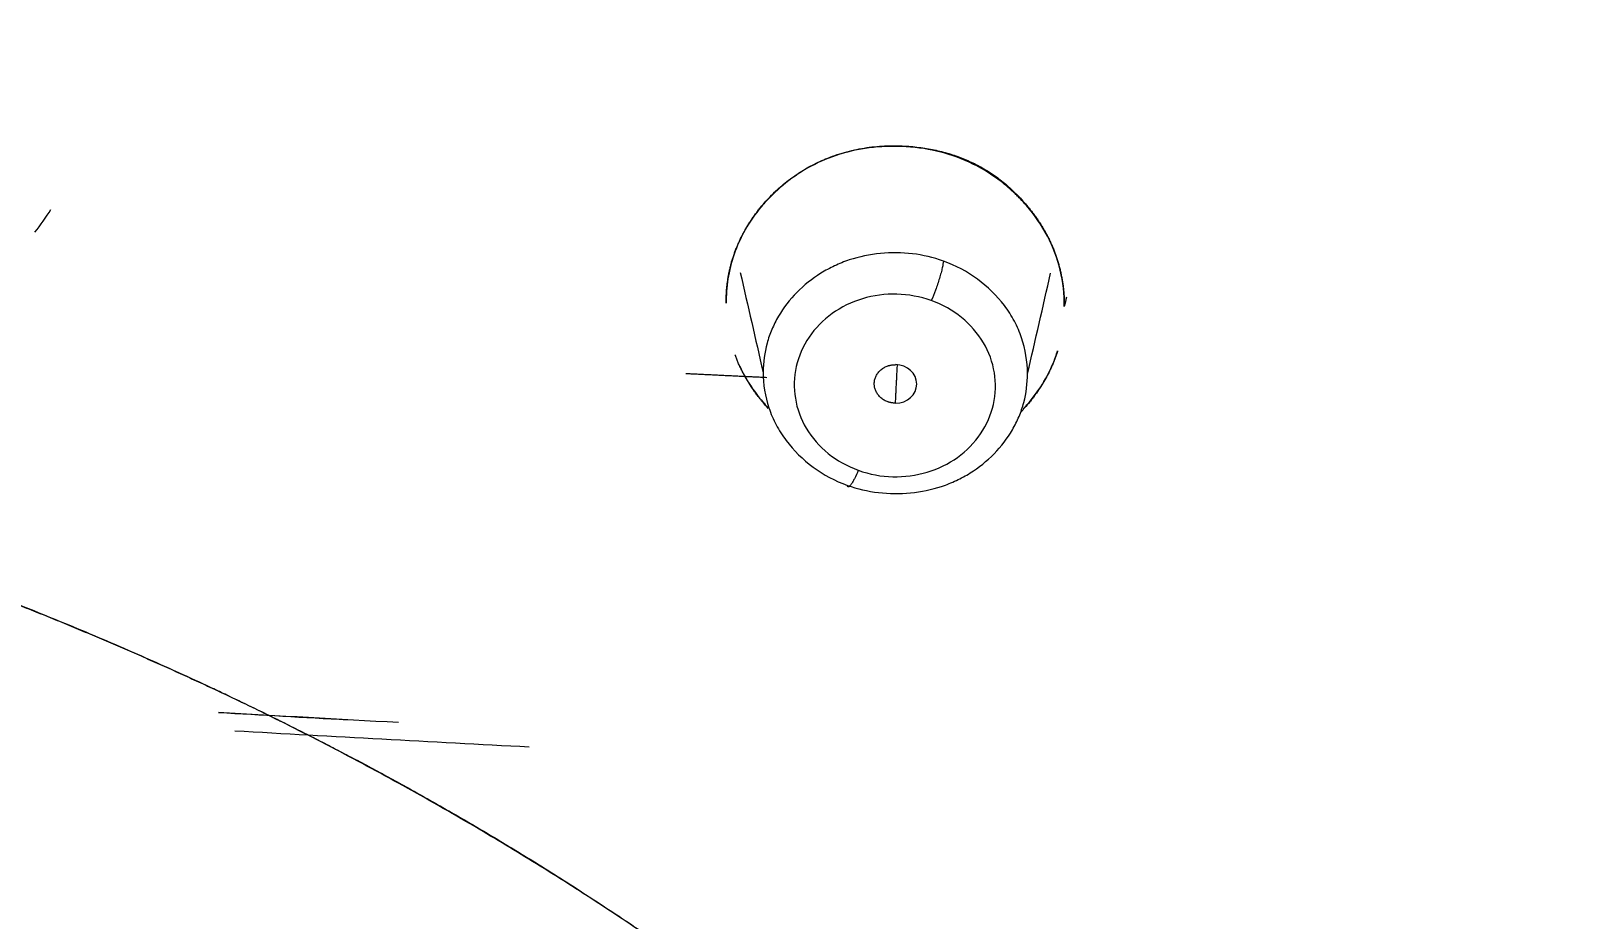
# Model space of a CAD drawing. Header units: millimetres. Extents: x 8883 to 11259, y -10160 to -6800.
# Drawn here: x 9707.23 to 9721.85, y -8427.36 to -8418.98 of the extents above; entities that cross this region are included whole.
import ezdxf

# ---------------------------------------------------------------- set-up
doc = ezdxf.new("R2010")
doc.units = ezdxf.units.MM
doc.layers.add('DIM', color=5, linetype='Continuous', lineweight=13)
doc.styles.add('ARIAL', font='arial.ttf')
doc.dimstyles.get("Standard").update_dxf_attribs({"dimtxt": 15, "dimasz": 15, "dimexe": 0.18, "dimexo": 0.0625, "dimgap": 4, "dimtad": 0, "dimdec": 1, "dimdsep": 46, "dimtxsty": 'ARIAL', "dimcen": 0, "dimclrd": 5, "dimclre": 5, "dimclrt": 5, "dimadec": 0, "dimazin": 0, "dimtfac": 1, "dimtdec": 1, "dimtofl": 0, "dimtmove": 0, "dimatfit": 3, "dimfxl": 1, "dimtolj": 1, "dimtzin": 0, "dimarcsym": 0})

# ---------------------------------------------------------------- blocks, each defined once
blk = doc.blocks.new('*D185')
at = {"layer": 'Defpoints', "color": 0, "transparency": 16777216}
for p in [(9678.596, -7626.145), (9989.37, -9683.127), (10114.894, -9683.127)]:
    blk.add_point(p, dxfattribs=at)
at = {"layer": 'DIM', "color": 5, "lineweight": -2, "transparency": 16777216}
for p, q in [((9678.658, -7626.145), (10115.074, -7626.145)), ((10114.894, -7644.145), (10114.894, -8614.508)), ((10114.894, -9665.127), (10114.894, -8694.764)), ((9989.433, -9683.127), (10115.074, -9683.127))]:
    blk.add_line(p, q, dxfattribs=at)
at = {"layer": 'DIM', "color": 5, "transparency": 16777216}
for points in [[(10111.894, -7644.145), (10117.894, -7644.145), (10114.894, -7626.145)], [(10111.894, -9665.127), (10117.894, -9665.127), (10114.894, -9683.127)]]:
    blk.add_solid(points, dxfattribs=at)
at = {"layer": 'DIM', "color": 5, "transparency": 16777216, "insert": (10114.894, -8654.636), "char_height": 18, "attachment_point": 5, "rotation": 90, "style": 'ARIAL'}
blk.add_mtext('\\A1;(2280)', dxfattribs=at)

msp = doc.modelspace()

# ---------------------------------------------------------------- linework, layer by layer
at = {"linetype": 'Continuous', "lineweight": 18}
for centre, major_axis, ratio, start_param, end_param in [((9705.539, -8419.681), (-2.156, 0), 0.924527, 2.497959, 2.627549), ((9715.387, -8422.309), (-0.2, 0.008), 0.907348, 1.60656, 4.74815), ((9735.112, -8041.335), (416.25, 0), 0.924527, 4.649613, 4.652532), ((9735.112, -8041.221), (416.55, 0), 0.924527, 4.650028, 4.656704)]:
    msp.add_ellipse(centre, major_axis=major_axis, ratio=ratio, start_param=start_param, end_param=end_param, dxfattribs=at)
for points, knots in [([(9682.795, -8417.958), (9682.932, -8419.729), (9683.715, -8422.861), (9686.025, -8427.063), (9690.177, -8430.178), (9695.183, -8431.675), (9700.092, -8432.697), (9703.611, -8433.602), (9706.066, -8434.479), (9708.019, -8435.337), (9710.293, -8436.703), (9712.941, -8439.107), (9715.407, -8442.969), (9717.179, -8448.35), (9718.09, -8455.146), (9718.301, -8460.119), (9718.236, -8462.829)], [0, 0, 0, 0, 0.083393, 0.158199, 0.225147, 0.318778, 0.391868, 0.452376, 0.482915, 0.510375, 0.549593, 0.605234, 0.67795, 0.768216, 0.875818, 1, 1, 1, 1]), ([(9713.788, -8421.547), (9713.788, -8421.541), (9713.788, -8421.529), (9713.788, -8421.51), (9713.789, -8421.491), (9713.79, -8421.472), (9713.791, -8421.454), (9713.792, -8421.435), (9713.793, -8421.417), (9713.795, -8421.399), (9713.797, -8421.38), (9713.799, -8421.362), (9713.802, -8421.344), (9713.804, -8421.326), (9713.807, -8421.308), (9713.81, -8421.29), (9713.814, -8421.272), (9713.817, -8421.254), (9713.821, -8421.236), (9713.825, -8421.218), (9713.829, -8421.201), (9713.834, -8421.183), (9713.838, -8421.166), (9713.843, -8421.148), (9713.849, -8421.131), (9713.854, -8421.114), (9713.86, -8421.096), (9713.866, -8421.079), (9713.872, -8421.062), (9713.878, -8421.045), (9713.885, -8421.028), (9713.892, -8421.011), (9713.899, -8420.994), (9713.906, -8420.978), (9713.914, -8420.961), (9713.921, -8420.944), (9713.929, -8420.928), (9713.938, -8420.911), (9713.946, -8420.895), (9713.955, -8420.879), (9713.964, -8420.863), (9713.973, -8420.846), (9713.982, -8420.83), (9713.992, -8420.814), (9714.002, -8420.798), (9714.012, -8420.783), (9714.022, -8420.767), (9714.033, -8420.751), (9714.044, -8420.735), (9714.055, -8420.72), (9714.066, -8420.704), (9714.077, -8420.689), (9714.089, -8420.674), (9714.101, -8420.658), (9714.142, -8420.608), (9714.215, -8420.526), (9714.329, -8420.421), (9714.453, -8420.328), (9714.586, -8420.249), (9714.736, -8420.178), (9714.905, -8420.119), (9715.061, -8420.085), (9715.187, -8420.068), (9715.282, -8420.061), (9715.379, -8420.059), (9715.468, -8420.062), (9715.551, -8420.068), (9715.626, -8420.077), (9715.699, -8420.088), (9715.77, -8420.102), (9715.84, -8420.119), (9715.908, -8420.139), (9715.974, -8420.161), (9716.038, -8420.186), (9716.101, -8420.214), (9716.162, -8420.244), (9716.221, -8420.277), (9716.279, -8420.313), (9716.335, -8420.351), (9716.389, -8420.392), (9716.442, -8420.435), (9716.493, -8420.482), (9716.542, -8420.531), (9716.59, -8420.582), (9716.636, -8420.636), (9716.675, -8420.684), (9716.705, -8420.726), (9716.729, -8420.76), (9716.752, -8420.794), (9716.774, -8420.829), (9716.794, -8420.864), (9716.814, -8420.899), (9716.832, -8420.934), (9716.849, -8420.97), (9716.865, -8421.006), (9716.881, -8421.042), (9716.895, -8421.079), (9716.907, -8421.115), (9716.919, -8421.152), (9716.93, -8421.19), (9716.94, -8421.227), (9716.948, -8421.265), (9716.956, -8421.303), (9716.963, -8421.341), (9716.968, -8421.38), (9716.973, -8421.419), (9716.976, -8421.458), (9716.979, -8421.497), (9716.98, -8421.537), (9716.98, -8421.564), (9716.98, -8421.577)], [0, 0, 0, 0, 0.003995, 0.007977, 0.011947, 0.015904, 0.019851, 0.023786, 0.027711, 0.031626, 0.035532, 0.039429, 0.043317, 0.047198, 0.051072, 0.054939, 0.058801, 0.062656, 0.066507, 0.070353, 0.074196, 0.078035, 0.081871, 0.085706, 0.089538, 0.09337, 0.097201, 0.101033, 0.104864, 0.108698, 0.112533, 0.11637, 0.12021, 0.124054, 0.127901, 0.131754, 0.135611, 0.139474, 0.143343, 0.147219, 0.151102, 0.154993, 0.158892, 0.1628, 0.166718, 0.170645, 0.174583, 0.178531, 0.182491, 0.186463, 0.190448, 0.194445, 0.198455, 0.20248, 0.206518, 0.238954, 0.270738, 0.302121, 0.333365, 0.364737, 0.402662, 0.440748, 0.459776, 0.478814, 0.497922, 0.51716, 0.532413, 0.547377, 0.562076, 0.576537, 0.590789, 0.604861, 0.618782, 0.632586, 0.646303, 0.659967, 0.673612, 0.687269, 0.700972, 0.714752, 0.728642, 0.742671, 0.756868, 0.771261, 0.785877, 0.800738, 0.809406, 0.817997, 0.826519, 0.834977, 0.843376, 0.851723, 0.860025, 0.868286, 0.876513, 0.884713, 0.892892, 0.901056, 0.909211, 0.917363, 0.925518, 0.933682, 0.941861, 0.95006, 0.958287, 0.966545, 0.97484, 0.983177, 0.991562, 1, 1, 1, 1]), ([(9716.98, -8421.577), (9716.981, -8421.462), (9716.968, -8421.347), (9716.916, -8421.124), (9716.875, -8421.016), (9716.768, -8420.811), (9716.702, -8420.715), (9716.604, -8420.603), (9716.584, -8420.581), (9716.553, -8420.549), (9716.542, -8420.538), (9716.521, -8420.517), (9716.467, -8420.466), (9716.234, -8420.271), (9715.986, -8420.159), (9715.668, -8420.086), (9715.559, -8420.072), (9715.432, -8420.067), (9715.418, -8420.066), (9715.39, -8420.066), (9715.348, -8420.065), (9715.252, -8420.068), (9715.172, -8420.075), (9714.914, -8420.111), (9714.728, -8420.175), (9714.477, -8420.317), (9714.398, -8420.372), (9714.305, -8420.45), (9714.287, -8420.466), (9714.251, -8420.499), (9714.233, -8420.515), (9714.182, -8420.566), (9714.15, -8420.6), (9714.061, -8420.706), (9714.01, -8420.78), (9713.925, -8420.931), (9713.89, -8421.007), (9713.837, -8421.162), (9713.818, -8421.24), (9713.794, -8421.395), (9713.788, -8421.472), (9713.788, -8421.548)], [0, 0, 0, 0, 0.0625, 0.0625, 0.125, 0.125, 0.1875, 0.1875, 0.203125, 0.203125, 0.210938, 0.210938, 0.21875, 0.25, 0.375, 0.375, 0.4375, 0.4375, 0.445313, 0.445313, 0.453125, 0.46875, 0.5, 0.5, 0.625, 0.625, 0.6875, 0.6875, 0.703125, 0.703125, 0.71875, 0.71875, 0.75, 0.75, 0.8125, 0.8125, 0.875, 0.875, 0.9375, 0.9375, 1, 1, 1, 1]), ([(9715.839, -8421.149), (9715.838, -8421.157), (9715.836, -8421.175), (9715.829, -8421.213), (9715.817, -8421.259), (9715.802, -8421.312), (9715.784, -8421.368), (9715.758, -8421.442), (9715.738, -8421.493), (9715.725, -8421.522)], [0, 0, 0, 0, 0.124657, 0.249732, 0.374807, 0.499882, 0.624957, 0.750032, 1, 1, 1, 1]), ([(9716.917, -8421.996), (9716.916, -8422.001), (9716.912, -8422.013), (9716.906, -8422.03), (9716.9, -8422.047), (9716.894, -8422.064), (9716.888, -8422.081), (9716.881, -8422.098), (9716.874, -8422.114), (9716.867, -8422.131), (9716.86, -8422.148), (9716.853, -8422.164), (9716.845, -8422.181), (9716.837, -8422.197), (9716.829, -8422.213), (9716.82, -8422.23), (9716.811, -8422.246), (9716.803, -8422.262), (9716.793, -8422.278), (9716.784, -8422.294), (9716.774, -8422.31), (9716.765, -8422.325), (9716.755, -8422.341), (9716.744, -8422.357), (9716.734, -8422.372), (9716.723, -8422.388), (9716.712, -8422.403), (9716.701, -8422.418), (9716.689, -8422.434), (9716.678, -8422.449), (9716.666, -8422.464), (9716.642, -8422.493), (9716.61, -8422.531), (9716.582, -8422.562), (9716.57, -8422.575)], [0, 0, 0, 0, 0.025662, 0.052447, 0.079222, 0.105989, 0.132755, 0.159523, 0.186298, 0.213085, 0.239887, 0.26671, 0.293558, 0.320435, 0.347346, 0.374295, 0.401286, 0.428325, 0.455414, 0.48256, 0.509765, 0.537035, 0.564373, 0.591785, 0.619273, 0.646842, 0.674497, 0.702241, 0.730079, 0.758015, 0.786052, 0.814194, 0.92362, 1, 1, 1, 1]), ([(9716.596, -8422.541), (9716.607, -8422.53), (9716.617, -8422.519), (9716.684, -8422.443), (9716.732, -8422.377), (9716.814, -8422.246), (9716.847, -8422.18), (9716.891, -8422.075), (9716.905, -8422.035), (9716.917, -8421.996)], [0, 0, 0, 0, 0.062265, 0.062265, 0.420111, 0.420111, 0.777957, 0.777957, 1, 1, 1, 1]), ([(9714.186, -8422.54), (9714.161, -8422.513), (9714.129, -8422.475), (9714.091, -8422.427), (9714.067, -8422.396), (9714.045, -8422.364), (9714.024, -8422.333), (9714.003, -8422.301), (9713.984, -8422.269), (9713.965, -8422.236), (9713.947, -8422.203), (9713.93, -8422.17), (9713.914, -8422.136), (9713.899, -8422.102), (9713.885, -8422.067), (9713.877, -8422.044), (9713.872, -8422.033)], [0, 0, 0, 0, 0.179923, 0.244286, 0.308306, 0.372016, 0.435452, 0.498648, 0.56164, 0.624466, 0.687164, 0.749772, 0.812328, 0.874874, 0.937448, 1, 1, 1, 1]), ([(9713.915, -8422.139), (9713.915, -8422.139), (9713.915, -8422.139), (9713.944, -8422.2), (9713.976, -8422.259), (9714.049, -8422.373), (9714.09, -8422.427), (9714.15, -8422.497), (9714.166, -8422.515), (9714.182, -8422.532)], [0, 0, 0, 0, 0.001064, 0.001064, 0.426415, 0.426415, 0.851766, 0.851766, 1, 1, 1, 1]), ([(9714.139, -8422.198), (9714.138, -8422.313), (9714.156, -8422.427), (9714.211, -8422.591), (9714.233, -8422.644), (9714.288, -8422.747), (9714.446, -8422.995), (9714.7, -8423.183), (9714.933, -8423.267)], [0, 0, 0, 0, 0.25, 0.25, 0.375, 0.375, 0.5, 1, 1, 1, 1]), ([(9714.933, -8423.267), (9715.121, -8423.334), (9715.431, -8423.37), (9715.728, -8423.308), (9715.87, -8423.261), (9715.917, -8423.242), (9716.006, -8423.2), (9716.136, -8423.129), (9716.25, -8423.037), (9716.385, -8422.9), (9716.443, -8422.824), (9716.514, -8422.702), (9716.535, -8422.66), (9716.571, -8422.574), (9716.616, -8422.442), (9716.633, -8422.303), (9716.633, -8422.211)], [0, 0, 0, 0, 0.25, 0.375, 0.375, 0.4375, 0.4375, 0.5, 0.625, 0.625, 0.75, 0.75, 0.8125, 0.8125, 0.875, 1, 1, 1, 1]), ([(9715.036, -8423.125), (9715.024, -8423.153), (9715.005, -8423.194), (9714.982, -8423.238), (9714.966, -8423.262), (9714.952, -8423.278), (9714.942, -8423.283), (9714.935, -8423.28), (9714.933, -8423.272), (9714.933, -8423.267)], [0, 0, 0, 0, 0.249993, 0.375081, 0.500168, 0.625255, 0.750343, 0.87543, 1, 1, 1, 1]), ([(9704.38, -8423.44), (9704.412, -8423.45), (9704.475, -8423.469), (9704.569, -8423.499), (9704.663, -8423.528), (9704.757, -8423.558), (9704.851, -8423.588), (9704.944, -8423.618), (9705.038, -8423.649), (9705.131, -8423.679), (9705.224, -8423.71), (9705.317, -8423.741), (9705.41, -8423.773), (9705.503, -8423.804), (9705.595, -8423.836), (9705.687, -8423.868), (9705.779, -8423.9), (9705.871, -8423.932), (9705.963, -8423.965), (9706.055, -8423.998), (9706.146, -8424.031), (9706.237, -8424.064), (9706.328, -8424.097), (9706.419, -8424.131), (9706.51, -8424.165), (9706.6, -8424.199), (9706.691, -8424.233), (9706.781, -8424.268), (9706.871, -8424.302), (9706.961, -8424.337), (9707.051, -8424.372), (9707.14, -8424.408), (9707.229, -8424.443), (9707.319, -8424.479), (9707.408, -8424.515), (9707.496, -8424.551), (9707.585, -8424.588), (9707.674, -8424.625), (9707.762, -8424.661), (9707.85, -8424.699), (9707.938, -8424.736), (9708.026, -8424.774), (9708.114, -8424.811), (9708.201, -8424.849), (9708.288, -8424.888), (9708.375, -8424.926), (9708.462, -8424.965), (9708.549, -8425.004), (9708.636, -8425.043), (9708.722, -8425.083), (9708.809, -8425.122), (9708.895, -8425.162), (9708.981, -8425.202), (9709.066, -8425.243), (9709.152, -8425.283), (9709.237, -8425.324), (9709.323, -8425.365), (9709.408, -8425.407), (9709.493, -8425.448), (9709.577, -8425.49), (9709.662, -8425.532), (9709.746, -8425.575), (9709.831, -8425.617), (9709.915, -8425.66), (9709.999, -8425.703), (9710.082, -8425.746), (9710.166, -8425.79), (9710.249, -8425.834), (9710.333, -8425.878), (9710.416, -8425.922), (9710.499, -8425.967), (9710.582, -8426.012), (9710.664, -8426.057), (9710.747, -8426.102), (9710.829, -8426.148), (9710.911, -8426.193), (9710.993, -8426.24), (9711.075, -8426.286), (9711.157, -8426.333), (9711.238, -8426.38), (9711.32, -8426.427), (9711.401, -8426.474), (9711.482, -8426.522), (9711.563, -8426.57), (9711.643, -8426.618), (9711.724, -8426.667), (9711.804, -8426.716), (9711.885, -8426.765), (9711.965, -8426.814), (9712.045, -8426.864), (9712.125, -8426.914), (9712.204, -8426.964), (9712.284, -8427.015), (9712.363, -8427.066), (9712.442, -8427.117), (9712.521, -8427.168), (9712.6, -8427.22), (9712.679, -8427.272), (9712.758, -8427.324), (9712.837, -8427.376), (9712.915, -8427.429), (9712.993, -8427.482), (9713.071, -8427.536), (9713.15, -8427.589), (9713.227, -8427.643), (9713.305, -8427.698), (9713.383, -8427.752), (9713.461, -8427.807), (9713.538, -8427.862), (9713.615, -8427.918), (9713.693, -8427.974), (9713.77, -8428.03), (9713.847, -8428.086), (9713.924, -8428.143), (9714.001, -8428.2), (9714.077, -8428.257), (9714.154, -8428.315), (9714.231, -8428.373), (9714.307, -8428.431), (9714.383, -8428.49), (9714.547, -8428.616), (9714.799, -8428.814), (9715.137, -8429.089), (9715.477, -8429.373), (9715.818, -8429.667), (9716.161, -8429.971), (9716.506, -8430.286), (9716.852, -8430.612), (9717.2, -8430.949), (9717.55, -8431.298), (9717.827, -8431.583), (9718.033, -8431.8), (9718.168, -8431.944), (9718.305, -8432.091), (9718.444, -8432.242), (9718.584, -8432.395), (9718.725, -8432.552), (9718.867, -8432.712), (9719.011, -8432.875), (9719.155, -8433.042), (9719.301, -8433.213), (9719.446, -8433.385), (9719.589, -8433.558), (9719.727, -8433.727), (9719.86, -8433.892), (9719.987, -8434.052), (9720.108, -8434.208), (9720.224, -8434.359), (9720.334, -8434.505), (9720.439, -8434.646), (9720.539, -8434.782), (9720.634, -8434.913), (9720.723, -8435.038), (9720.808, -8435.158), (9720.862, -8435.236), (9720.888, -8435.274)], [0, 0, 0, 0, 0.004712, 0.009419, 0.014121, 0.018819, 0.023513, 0.028201, 0.032886, 0.037566, 0.042241, 0.046912, 0.051579, 0.056241, 0.0609, 0.065554, 0.070204, 0.07485, 0.079493, 0.084131, 0.088765, 0.093396, 0.098023, 0.102646, 0.107265, 0.111881, 0.116494, 0.121103, 0.125708, 0.13031, 0.134909, 0.139505, 0.144097, 0.148686, 0.153272, 0.157855, 0.162435, 0.167012, 0.171586, 0.176158, 0.180726, 0.185292, 0.189855, 0.194415, 0.198973, 0.203528, 0.208081, 0.212631, 0.217179, 0.221725, 0.226269, 0.23081, 0.235349, 0.239886, 0.244422, 0.248955, 0.253487, 0.258018, 0.262546, 0.267074, 0.2716, 0.276124, 0.280648, 0.285171, 0.289692, 0.294213, 0.298733, 0.303252, 0.307771, 0.312289, 0.316806, 0.321324, 0.325841, 0.330358, 0.334875, 0.339392, 0.34391, 0.348427, 0.352945, 0.357464, 0.361983, 0.366502, 0.371023, 0.375544, 0.380066, 0.38459, 0.389115, 0.393641, 0.398168, 0.402698, 0.407229, 0.411762, 0.416298, 0.420835, 0.425375, 0.429918, 0.434463, 0.439012, 0.443563, 0.448118, 0.452676, 0.457237, 0.461802, 0.466372, 0.470945, 0.475522, 0.480104, 0.48469, 0.48928, 0.493876, 0.498477, 0.503083, 0.507694, 0.51231, 0.516933, 0.521561, 0.526195, 0.530836, 0.535483, 0.540137, 0.544797, 0.565546, 0.586634, 0.608084, 0.629915, 0.652152, 0.67482, 0.697939, 0.721524, 0.745587, 0.770145, 0.77965, 0.789311, 0.79913, 0.809108, 0.819247, 0.829547, 0.84001, 0.850639, 0.861433, 0.872396, 0.883529, 0.89456, 0.905255, 0.915612, 0.925629, 0.935302, 0.94463, 0.953609, 0.962237, 0.97051, 0.978425, 0.98598, 0.993173, 1, 1, 1, 1]), ([(9720.888, -8435.274), (9720.871, -8435.251), (9720.837, -8435.203), (9720.786, -8435.133), (9720.736, -8435.063), (9720.685, -8434.994), (9720.635, -8434.925), (9720.586, -8434.857), (9720.536, -8434.79), (9720.487, -8434.724), (9720.438, -8434.659), (9720.389, -8434.594), (9720.341, -8434.53), (9720.293, -8434.467), (9720.245, -8434.404), (9720.197, -8434.342), (9720.15, -8434.281), (9720.103, -8434.22), (9720.057, -8434.161), (9720.011, -8434.102), (9719.965, -8434.043), (9719.919, -8433.986), (9719.874, -8433.929), (9719.83, -8433.872), (9719.785, -8433.817), (9719.741, -8433.762), (9719.697, -8433.708), (9719.654, -8433.654), (9719.611, -8433.602), (9719.569, -8433.55), (9719.526, -8433.498), (9719.485, -8433.448), (9719.443, -8433.398), (9719.402, -8433.348), (9719.362, -8433.3), (9719.322, -8433.252), (9719.282, -8433.204), (9719.243, -8433.158), (9719.204, -8433.112), (9719.165, -8433.067), (9719.127, -8433.022), (9719.09, -8432.978), (9719.053, -8432.935), (9719.016, -8432.892), (9718.98, -8432.851), (9718.944, -8432.809), (9718.909, -8432.769), (9718.874, -8432.729), (9718.84, -8432.69), (9718.806, -8432.651), (9718.773, -8432.613), (9718.74, -8432.576), (9718.707, -8432.54), (9718.676, -8432.504), (9718.644, -8432.469), (9718.613, -8432.434), (9718.583, -8432.4), (9718.553, -8432.367), (9718.524, -8432.334), (9718.495, -8432.303), (9718.466, -8432.271), (9718.439, -8432.241), (9718.411, -8432.211), (9718.385, -8432.181), (9718.358, -8432.153), (9718.333, -8432.125), (9718.308, -8432.098), (9718.283, -8432.071), (9718.259, -8432.045), (9718.236, -8432.019), (9718.213, -8431.995), (9718.19, -8431.971), (9718.168, -8431.947), (9718.147, -8431.924), (9718.127, -8431.902), (9718.106, -8431.881), (9718.087, -8431.86), (9718.068, -8431.84), (9718.049, -8431.82), (9718.032, -8431.801), (9718.014, -8431.783), (9717.998, -8431.766), (9717.982, -8431.749), (9717.966, -8431.732), (9717.951, -8431.717), (9717.937, -8431.702), (9717.923, -8431.687), (9717.91, -8431.673), (9717.898, -8431.66), (9717.886, -8431.648), (9717.875, -8431.636), (9717.864, -8431.625), (9717.854, -8431.614), (9717.844, -8431.604), (9717.835, -8431.595), (9717.827, -8431.586), (9717.819, -8431.578), (9717.812, -8431.571), (9717.806, -8431.564), (9717.8, -8431.558), (9717.795, -8431.553), (9717.79, -8431.548), (9717.786, -8431.544), (9717.783, -8431.54), (9717.78, -8431.538), (9717.778, -8431.535), (9717.776, -8431.534), (9717.775, -8431.533), (9717.676, -8431.43), (9717.477, -8431.226), (9717.172, -8430.922), (9716.86, -8430.62), (9716.541, -8430.319), (9716.215, -8430.02), (9715.954, -8429.789), (9715.734, -8429.596), (9715.524, -8429.415), (9715.219, -8429.158), (9714.808, -8428.822), (9714.375, -8428.483), (9714.011, -8428.208), (9713.765, -8428.028), (9713.518, -8427.85), (9713.143, -8427.586), (9712.627, -8427.239), (9712.043, -8426.866), (9711.539, -8426.561), (9711.12, -8426.317), (9710.781, -8426.126), (9710.441, -8425.94), (9710.101, -8425.759), (9709.76, -8425.584), (9709.419, -8425.413), (9709.143, -8425.28), (9708.879, -8425.155), (9708.57, -8425.012), (9708.095, -8424.801), (9707.456, -8424.531), (9706.907, -8424.314), (9706.507, -8424.163), (9706.311, -8424.09), (9706.115, -8424.019), (9705.92, -8423.949), (9705.726, -8423.881), (9705.532, -8423.814), (9705.339, -8423.748), (9705.146, -8423.684), (9704.954, -8423.621), (9704.762, -8423.56), (9704.571, -8423.499), (9704.444, -8423.46), (9704.38, -8423.44)], [0, 0, 0, 0, 0.004309, 0.00858, 0.012814, 0.017011, 0.021172, 0.025294, 0.02938, 0.033428, 0.037439, 0.041413, 0.045349, 0.049248, 0.05311, 0.056934, 0.06072, 0.064469, 0.06818, 0.071853, 0.075488, 0.079086, 0.082646, 0.086167, 0.089651, 0.093096, 0.096503, 0.099872, 0.103203, 0.106495, 0.109749, 0.112964, 0.11614, 0.119278, 0.122377, 0.125437, 0.128457, 0.131439, 0.134382, 0.137286, 0.14015, 0.142974, 0.14576, 0.148506, 0.151212, 0.153878, 0.156505, 0.159091, 0.161638, 0.164144, 0.166611, 0.169037, 0.171423, 0.173768, 0.176073, 0.178338, 0.180561, 0.182744, 0.184886, 0.186988, 0.189048, 0.191067, 0.193045, 0.194982, 0.196877, 0.198731, 0.200544, 0.202315, 0.204044, 0.205732, 0.207378, 0.208982, 0.210545, 0.212065, 0.213543, 0.21498, 0.216374, 0.217726, 0.219035, 0.220302, 0.221527, 0.22271, 0.22385, 0.224947, 0.226002, 0.227014, 0.227983, 0.22891, 0.229793, 0.230634, 0.231432, 0.232188, 0.2329, 0.233569, 0.234195, 0.234779, 0.235319, 0.235816, 0.23627, 0.23668, 0.237048, 0.237372, 0.237653, 0.237891, 0.238086, 0.238238, 0.238346, 0.238411, 0.238433, 0.259214, 0.280166, 0.301298, 0.322617, 0.344135, 0.365861, 0.373338, 0.386731, 0.406101, 0.431472, 0.463838, 0.485901, 0.497657, 0.507943, 0.530051, 0.564016, 0.597798, 0.630133, 0.648958, 0.667668, 0.686265, 0.704747, 0.723116, 0.741374, 0.759524, 0.767097, 0.783425, 0.808356, 0.841641, 0.882902, 0.892927, 0.902904, 0.912833, 0.922711, 0.932539, 0.942316, 0.952043, 0.96172, 0.971351, 0.98094, 0.990489, 1, 1, 1, 1])]:
    msp.add_open_spline(points, degree=3, knots=knots, dxfattribs=at)
at = {"linetype": 'Continuous', "lineweight": 13}
for points, knots in [([(9715.839, -8421.149), (9715.651, -8421.081), (9715.445, -8421.057), (9715.144, -8421.087), (9715.045, -8421.107), (9714.903, -8421.154), (9714.857, -8421.173), (9714.768, -8421.215), (9714.638, -8421.285), (9714.524, -8421.377), (9714.389, -8421.513), (9714.33, -8421.589), (9714.259, -8421.71), (9714.238, -8421.752), (9714.202, -8421.837), (9714.157, -8421.968), (9714.139, -8422.106), (9714.139, -8422.198)], [0, 0, 0, 0, 0.25, 0.25, 0.375, 0.375, 0.4375, 0.4375, 0.5, 0.625, 0.625, 0.75, 0.75, 0.8125, 0.8125, 0.875, 1, 1, 1, 1]), ([(9716.633, -8422.211), (9716.632, -8422.097), (9716.614, -8421.983), (9716.559, -8421.821), (9716.536, -8421.768), (9716.482, -8421.665), (9716.45, -8421.616), (9716.344, -8421.476), (9716.258, -8421.391), (9716.063, -8421.249), (9715.954, -8421.191), (9715.839, -8421.149)], [0, 0, 0, 0, 0.25, 0.25, 0.375, 0.375, 0.5, 0.5, 0.75, 0.75, 1, 1, 1, 1])]:
    msp.add_open_spline(points, degree=3, knots=knots, dxfattribs=at)
for points, degree in [([(9713.922, -8421.258), (9713.994, -8421.571), (9714.065, -8421.885), (9714.137, -8422.198)], 3), ([(9716.634, -8422.211), (9716.707, -8421.895), (9716.779, -8421.58), (9716.851, -8421.264)], 3), ([(9715.387, -8422.491), (9715.405, -8422.131)], 1)]:
    msp.add_open_spline(points, degree=degree, dxfattribs=at)
at = {"linetype": 'Continuous', "lineweight": 18}
for points in [[(9715.725, -8421.522), (9715.617, -8421.485), (9715.403, -8421.444), (9715.067, -8421.489), (9714.779, -8421.631), (9714.554, -8421.859), (9714.431, -8422.142), (9714.423, -8422.448), (9714.527, -8422.735), (9714.741, -8422.981), (9714.929, -8423.085), (9715.036, -8423.125)], [(9715.036, -8423.125), (9715.144, -8423.163), (9715.359, -8423.204), (9715.694, -8423.158), (9715.983, -8423.017), (9716.207, -8422.789), (9716.33, -8422.506), (9716.339, -8422.2), (9716.235, -8421.913), (9716.021, -8421.667), (9715.833, -8421.562), (9715.725, -8421.522)], [(9717, -8421.491), (9716.994, -8421.52), (9716.987, -8421.549), (9716.98, -8421.577)], [(9710.695, -8425.507), (9710.129, -8425.477), (9709.563, -8425.445), (9708.996, -8425.412)]]:
    msp.add_open_spline(points, degree=3, dxfattribs=at)
msp.add_rational_spline([(9715.387, -8422.491), (9715.304, -8422.49), (9715.187, -8422.383), (9715.187, -8422.233), (9715.304, -8422.127), (9715.387, -8422.128)], [1, 0.923879143902, 0.923879143902, 0.923879143902, 0.923880180192, 1], degree=2, knots=[0, 0, 0, 0.25, 0.500001, 0.750001, 1, 1, 1], dxfattribs=at)
msp.add_rational_spline([(9713.409, -8422.21), (9713.791, -8422.229), (9714.173, -8422.247)], [0.999007287916, 0.998982909229, 0.998959390211], degree=2, dxfattribs=at)

# ---------------------------------------------------------------- dimensions: what is measured, and where the dimension line sits
at = {"layer": 'DIM', "color": 3}
dim = msp.add_linear_dim(base=(10114.894, -9683.127), p1=(9678.596, -7626.145), p2=(9989.37, -9683.127), angle=90, text='(2280)', dimstyle='Standard', override={"dimtxt": 18, "dimasz": 18, "dimgap": 5}, dxfattribs=at)
dim.commit()
dim.dimension.update_dxf_attribs({"geometry": '*D185', "text_midpoint": (10114.894, -8654.636)})

doc.saveas('drawing.dxf')
